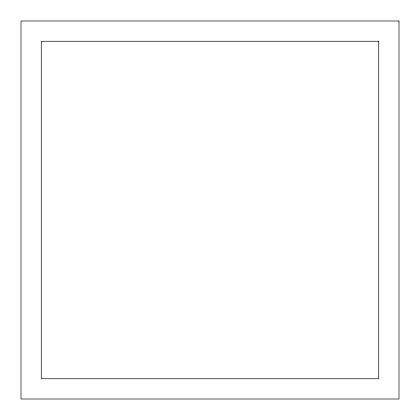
<?xml version="1.0" encoding="UTF-8"?>
<svg xmlns="http://www.w3.org/2000/svg" width="420" height="420" viewBox="0 0 420 420"><rect width="100%" height="100%" fill="white"/><g stroke="black" fill="none" stroke-linecap="round" stroke-linejoin="round"><path stroke-width="0.63" d="M399 21L21 21L21 399L399 399L399 21M378.751 41.249L41.249 41.249L41.249 378.751L378.751 378.751L378.751 41.249"/></g></svg>
